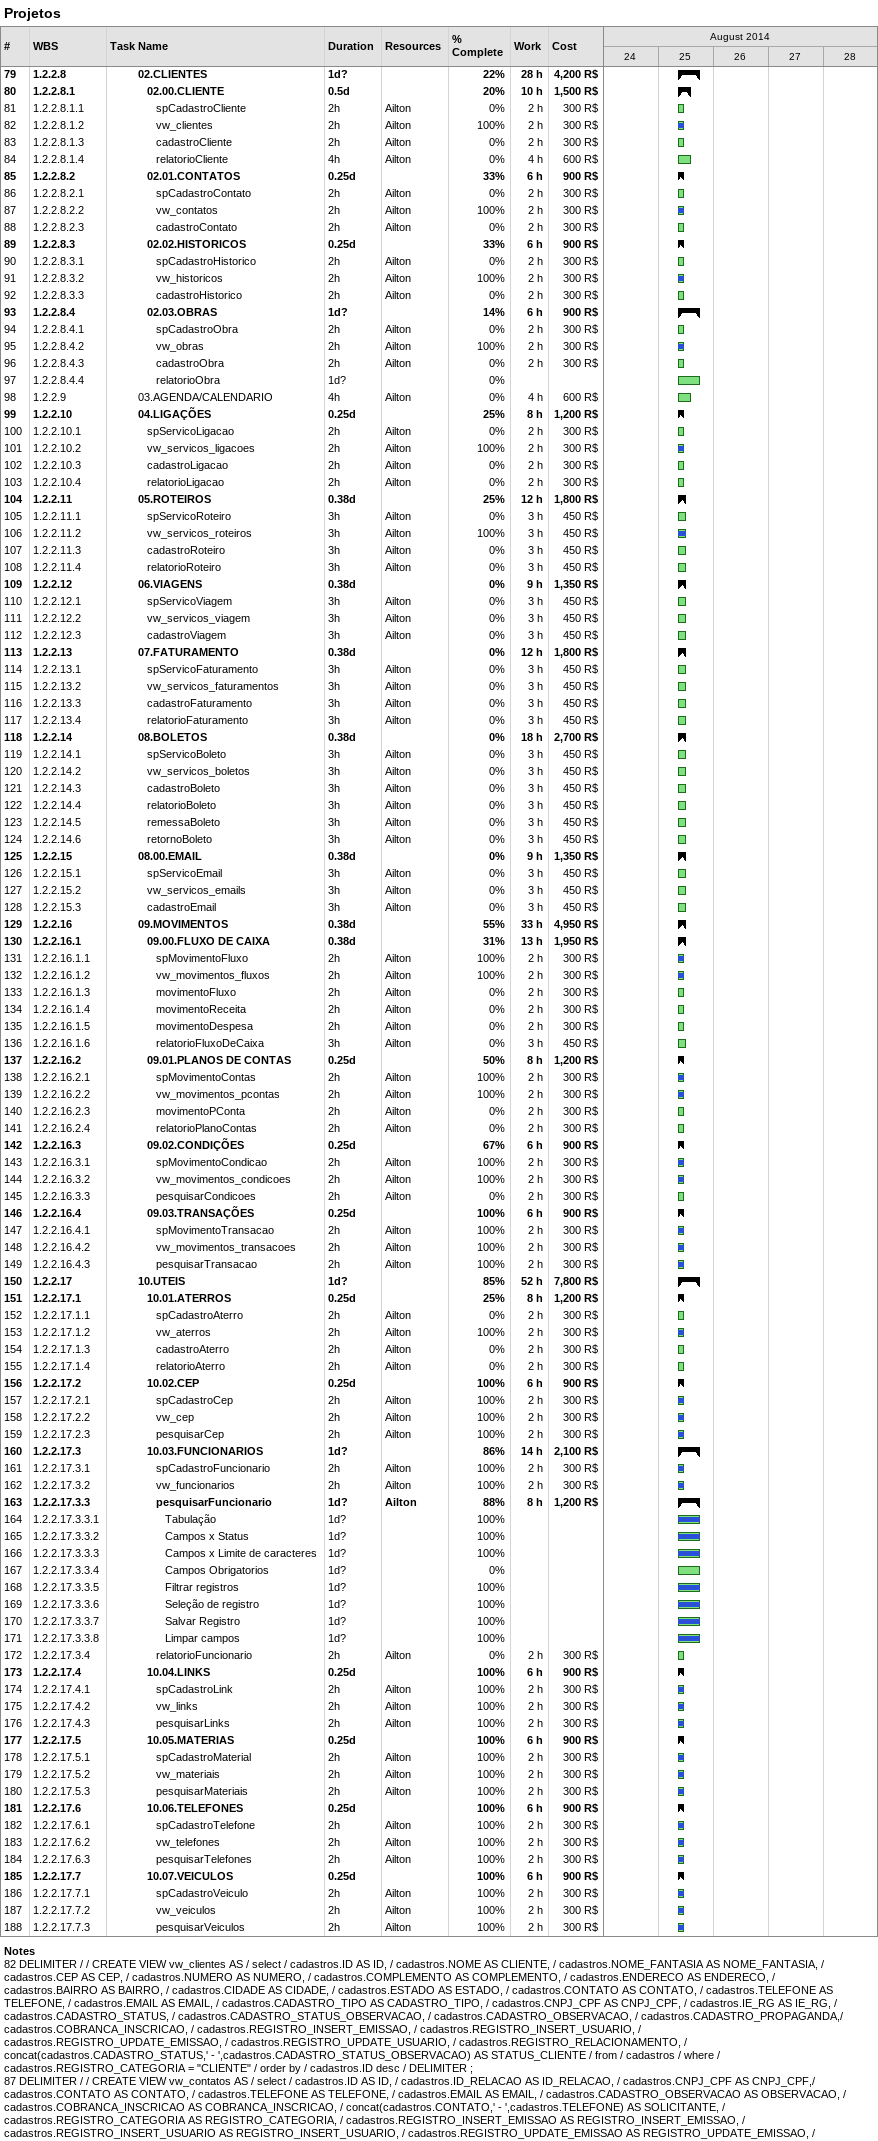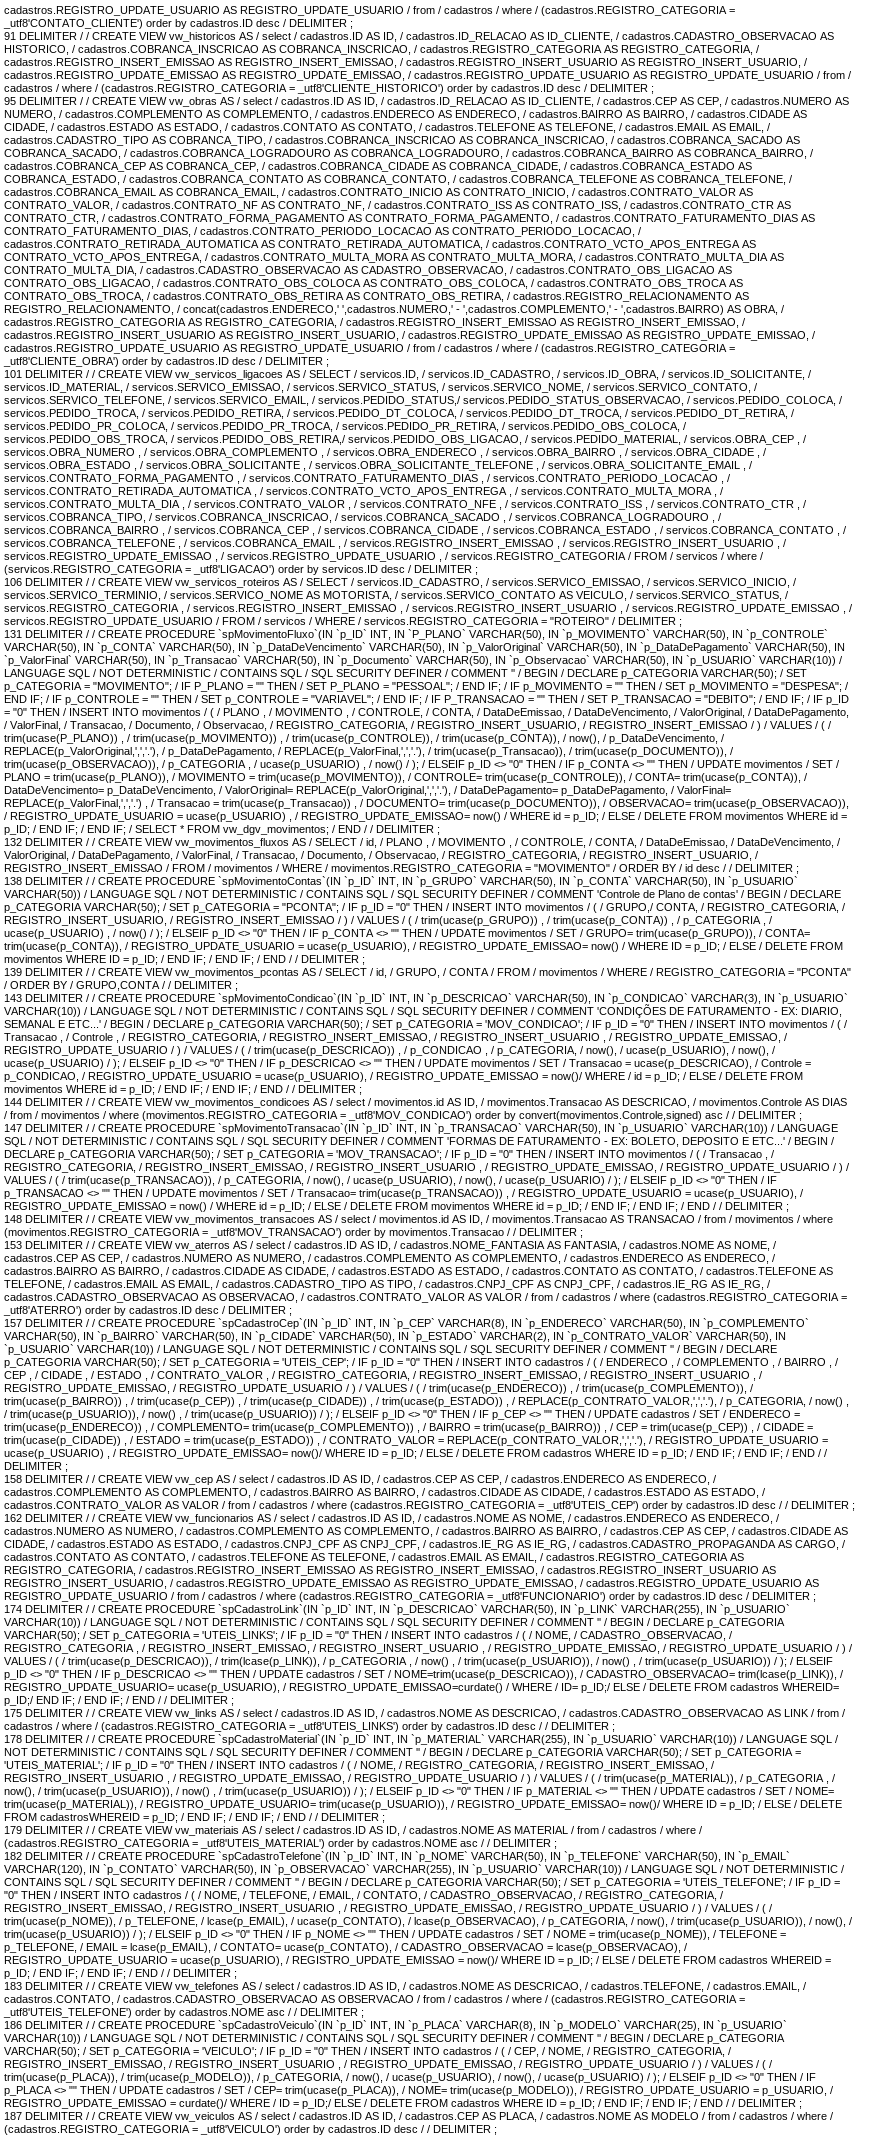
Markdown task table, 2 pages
Projetos

| ID | WBS | Task | Duration | Start | Finish | Resources | % complete | Work (h) | Cost (R$) |
|---|---|---|---|---|---|---|---|---|---|
| 79 | 1.2.2.8 | **02.CLIENTES** | 1d? | 2014-08-25 | 2014-08-25 |  | 22 | 28 | 4200 |
| 80 | 1.2.2.8.1 | **02.00.CLIENTE** | 0.5d | 2014-08-25 | 2014-08-25 |  | 20 | 10 | 1500 |
| 81 | 1.2.2.8.1.1 | spCadastroCliente | 2h | 2014-08-25 | 2014-08-25 | Ailton | 0 | 2 | 300 |
| 82 | 1.2.2.8.1.2 | vw_clientes | 2h | 2014-08-25 | 2014-08-25 | Ailton | 100 | 2 | 300 |
| 83 | 1.2.2.8.1.3 | cadastroCliente | 2h | 2014-08-25 | 2014-08-25 | Ailton | 0 | 2 | 300 |
| 84 | 1.2.2.8.1.4 | relatorioCliente | 4h | 2014-08-25 | 2014-08-25 | Ailton | 0 | 4 | 600 |
| 85 | 1.2.2.8.2 | **02.01.CONTATOS** | 0.25d | 2014-08-25 | 2014-08-25 |  | 33 | 6 | 900 |
| 86 | 1.2.2.8.2.1 | spCadastroContato | 2h | 2014-08-25 | 2014-08-25 | Ailton | 0 | 2 | 300 |
| 87 | 1.2.2.8.2.2 | vw_contatos | 2h | 2014-08-25 | 2014-08-25 | Ailton | 100 | 2 | 300 |
| 88 | 1.2.2.8.2.3 | cadastroContato | 2h | 2014-08-25 | 2014-08-25 | Ailton | 0 | 2 | 300 |
| 89 | 1.2.2.8.3 | **02.02.HISTORICOS** | 0.25d | 2014-08-25 | 2014-08-25 |  | 33 | 6 | 900 |
| 90 | 1.2.2.8.3.1 | spCadastroHistorico | 2h | 2014-08-25 | 2014-08-25 | Ailton | 0 | 2 | 300 |
| 91 | 1.2.2.8.3.2 | vw_historicos | 2h | 2014-08-25 | 2014-08-25 | Ailton | 100 | 2 | 300 |
| 92 | 1.2.2.8.3.3 | cadastroHistorico | 2h | 2014-08-25 | 2014-08-25 | Ailton | 0 | 2 | 300 |
| 93 | 1.2.2.8.4 | **02.03.OBRAS** | 1d? | 2014-08-25 | 2014-08-25 |  | 14 | 6 | 900 |
| 94 | 1.2.2.8.4.1 | spCadastroObra | 2h | 2014-08-25 | 2014-08-25 | Ailton | 0 | 2 | 300 |
| 95 | 1.2.2.8.4.2 | vw_obras | 2h | 2014-08-25 | 2014-08-25 | Ailton | 100 | 2 | 300 |
| 96 | 1.2.2.8.4.3 | cadastroObra | 2h | 2014-08-25 | 2014-08-25 | Ailton | 0 | 2 | 300 |
| 97 | 1.2.2.8.4.4 | relatorioObra | 1d? | 2014-08-25 | 2014-08-25 |  | 0 |  |  |
| 98 | 1.2.2.9 | 03.AGENDA/CALENDARIO | 4h | 2014-08-25 | 2014-08-25 | Ailton | 0 | 4 | 600 |
| 99 | 1.2.2.10 | **04.LIGAÇÕES** | 0.25d | 2014-08-25 | 2014-08-25 |  | 25 | 8 | 1200 |
| 100 | 1.2.2.10.1 | spServicoLigacao | 2h | 2014-08-25 | 2014-08-25 | Ailton | 0 | 2 | 300 |
| 101 | 1.2.2.10.2 | vw_servicos_ligacoes | 2h | 2014-08-25 | 2014-08-25 | Ailton | 100 | 2 | 300 |
| 102 | 1.2.2.10.3 | cadastroLigacao | 2h | 2014-08-25 | 2014-08-25 | Ailton | 0 | 2 | 300 |
| 103 | 1.2.2.10.4 | relatorioLigacao | 2h | 2014-08-25 | 2014-08-25 | Ailton | 0 | 2 | 300 |
| 104 | 1.2.2.11 | **05.ROTEIROS** | 0.38d | 2014-08-25 | 2014-08-25 |  | 25 | 12 | 1800 |
| 105 | 1.2.2.11.1 | spServicoRoteiro | 3h | 2014-08-25 | 2014-08-25 | Ailton | 0 | 3 | 450 |
| 106 | 1.2.2.11.2 | vw_servicos_roteiros | 3h | 2014-08-25 | 2014-08-25 | Ailton | 100 | 3 | 450 |
| 107 | 1.2.2.11.3 | cadastroRoteiro | 3h | 2014-08-25 | 2014-08-25 | Ailton | 0 | 3 | 450 |
| 108 | 1.2.2.11.4 | relatorioRoteiro | 3h | 2014-08-25 | 2014-08-25 | Ailton | 0 | 3 | 450 |
| 109 | 1.2.2.12 | **06.VIAGENS** | 0.38d | 2014-08-25 | 2014-08-25 |  | 0 | 9 | 1350 |
| 110 | 1.2.2.12.1 | spServicoViagem | 3h | 2014-08-25 | 2014-08-25 | Ailton | 0 | 3 | 450 |
| 111 | 1.2.2.12.2 | vw_servicos_viagem | 3h | 2014-08-25 | 2014-08-25 | Ailton | 0 | 3 | 450 |
| 112 | 1.2.2.12.3 | cadastroViagem | 3h | 2014-08-25 | 2014-08-25 | Ailton | 0 | 3 | 450 |
| 113 | 1.2.2.13 | **07.FATURAMENTO** | 0.38d | 2014-08-25 | 2014-08-25 |  | 0 | 12 | 1800 |
| 114 | 1.2.2.13.1 | spServicoFaturamento | 3h | 2014-08-25 | 2014-08-25 | Ailton | 0 | 3 | 450 |
| 115 | 1.2.2.13.2 | vw_servicos_faturamentos | 3h | 2014-08-25 | 2014-08-25 | Ailton | 0 | 3 | 450 |
| 116 | 1.2.2.13.3 | cadastroFaturamento | 3h | 2014-08-25 | 2014-08-25 | Ailton | 0 | 3 | 450 |
| 117 | 1.2.2.13.4 | relatorioFaturamento | 3h | 2014-08-25 | 2014-08-25 | Ailton | 0 | 3 | 450 |
| 118 | 1.2.2.14 | **08.BOLETOS** | 0.38d | 2014-08-25 | 2014-08-25 |  | 0 | 18 | 2700 |
| 119 | 1.2.2.14.1 | spServicoBoleto | 3h | 2014-08-25 | 2014-08-25 | Ailton | 0 | 3 | 450 |
| 120 | 1.2.2.14.2 | vw_servicos_boletos | 3h | 2014-08-25 | 2014-08-25 | Ailton | 0 | 3 | 450 |
| 121 | 1.2.2.14.3 | cadastroBoleto | 3h | 2014-08-25 | 2014-08-25 | Ailton | 0 | 3 | 450 |
| 122 | 1.2.2.14.4 | relatorioBoleto | 3h | 2014-08-25 | 2014-08-25 | Ailton | 0 | 3 | 450 |
| 123 | 1.2.2.14.5 | remessaBoleto | 3h | 2014-08-25 | 2014-08-25 | Ailton | 0 | 3 | 450 |
| 124 | 1.2.2.14.6 | retornoBoleto | 3h | 2014-08-25 | 2014-08-25 | Ailton | 0 | 3 | 450 |
| 125 | 1.2.2.15 | **08.00.EMAIL** | 0.38d | 2014-08-25 | 2014-08-25 |  | 0 | 9 | 1350 |
| 126 | 1.2.2.15.1 | spServicoEmail | 3h | 2014-08-25 | 2014-08-25 | Ailton | 0 | 3 | 450 |
| 127 | 1.2.2.15.2 | vw_servicos_emails | 3h | 2014-08-25 | 2014-08-25 | Ailton | 0 | 3 | 450 |
| 128 | 1.2.2.15.3 | cadastroEmail | 3h | 2014-08-25 | 2014-08-25 | Ailton | 0 | 3 | 450 |
| 129 | 1.2.2.16 | **09.MOVIMENTOS** | 0.38d | 2014-08-25 | 2014-08-25 |  | 55 | 33 | 4950 |
| 130 | 1.2.2.16.1 | **09.00.FLUXO DE CAIXA** | 0.38d | 2014-08-25 | 2014-08-25 |  | 31 | 13 | 1950 |
| 131 | 1.2.2.16.1.1 | spMovimentoFluxo | 2h | 2014-08-25 | 2014-08-25 | Ailton | 100 | 2 | 300 |
| 132 | 1.2.2.16.1.2 | vw_movimentos_fluxos | 2h | 2014-08-25 | 2014-08-25 | Ailton | 100 | 2 | 300 |
| 133 | 1.2.2.16.1.3 | movimentoFluxo | 2h | 2014-08-25 | 2014-08-25 | Ailton | 0 | 2 | 300 |
| 134 | 1.2.2.16.1.4 | movimentoReceita | 2h | 2014-08-25 | 2014-08-25 | Ailton | 0 | 2 | 300 |
| 135 | 1.2.2.16.1.5 | movimentoDespesa | 2h | 2014-08-25 | 2014-08-25 | Ailton | 0 | 2 | 300 |
| 136 | 1.2.2.16.1.6 | relatorioFluxoDeCaixa | 3h | 2014-08-25 | 2014-08-25 | Ailton | 0 | 3 | 450 |
| 137 | 1.2.2.16.2 | **09.01.PLANOS DE CONTAS** | 0.25d | 2014-08-25 | 2014-08-25 |  | 50 | 8 | 1200 |
| 138 | 1.2.2.16.2.1 | spMovimentoContas | 2h | 2014-08-25 | 2014-08-25 | Ailton | 100 | 2 | 300 |
| 139 | 1.2.2.16.2.2 | vw_movimentos_pcontas | 2h | 2014-08-25 | 2014-08-25 | Ailton | 100 | 2 | 300 |
| 140 | 1.2.2.16.2.3 | movimentoPConta | 2h | 2014-08-25 | 2014-08-25 | Ailton | 0 | 2 | 300 |
| 141 | 1.2.2.16.2.4 | relatorioPlanoContas | 2h | 2014-08-25 | 2014-08-25 | Ailton | 0 | 2 | 300 |
| 142 | 1.2.2.16.3 | **09.02.CONDIÇÕES** | 0.25d | 2014-08-25 | 2014-08-25 |  | 67 | 6 | 900 |
| 143 | 1.2.2.16.3.1 | spMovimentoCondicao | 2h | 2014-08-25 | 2014-08-25 | Ailton | 100 | 2 | 300 |
| 144 | 1.2.2.16.3.2 | vw_movimentos_condicoes | 2h | 2014-08-25 | 2014-08-25 | Ailton | 100 | 2 | 300 |
| 145 | 1.2.2.16.3.3 | pesquisarCondicoes | 2h | 2014-08-25 | 2014-08-25 | Ailton | 0 | 2 | 300 |
| 146 | 1.2.2.16.4 | **09.03.TRANSAÇÕES** | 0.25d | 2014-08-25 | 2014-08-25 |  | 100 | 6 | 900 |
| 147 | 1.2.2.16.4.1 | spMovimentoTransacao | 2h | 2014-08-25 | 2014-08-25 | Ailton | 100 | 2 | 300 |
| 148 | 1.2.2.16.4.2 | vw_movimentos_transacoes | 2h | 2014-08-25 | 2014-08-25 | Ailton | 100 | 2 | 300 |
| 149 | 1.2.2.16.4.3 | pesquisarTransacao | 2h | 2014-08-25 | 2014-08-25 | Ailton | 100 | 2 | 300 |
| 150 | 1.2.2.17 | **10.UTEIS** | 1d? | 2014-08-25 | 2014-08-25 |  | 85 | 52 | 7800 |
| 151 | 1.2.2.17.1 | **10.01.ATERROS** | 0.25d | 2014-08-25 | 2014-08-25 |  | 25 | 8 | 1200 |
| 152 | 1.2.2.17.1.1 | spCadastroAterro | 2h | 2014-08-25 | 2014-08-25 | Ailton | 0 | 2 | 300 |
| 153 | 1.2.2.17.1.2 | vw_aterros | 2h | 2014-08-25 | 2014-08-25 | Ailton | 100 | 2 | 300 |
| 154 | 1.2.2.17.1.3 | cadastroAterro | 2h | 2014-08-25 | 2014-08-25 | Ailton | 0 | 2 | 300 |
| 155 | 1.2.2.17.1.4 | relatorioAterro | 2h | 2014-08-25 | 2014-08-25 | Ailton | 0 | 2 | 300 |
| 156 | 1.2.2.17.2 | **10.02.CEP** | 0.25d | 2014-08-25 | 2014-08-25 |  | 100 | 6 | 900 |
| 157 | 1.2.2.17.2.1 | spCadastroCep | 2h | 2014-08-25 | 2014-08-25 | Ailton | 100 | 2 | 300 |
| 158 | 1.2.2.17.2.2 | vw_cep | 2h | 2014-08-25 | 2014-08-25 | Ailton | 100 | 2 | 300 |
| 159 | 1.2.2.17.2.3 | pesquisarCep | 2h | 2014-08-25 | 2014-08-25 | Ailton | 100 | 2 | 300 |
| 160 | 1.2.2.17.3 | **10.03.FUNCIONARIOS** | 1d? | 2014-08-25 | 2014-08-25 |  | 86 | 14 | 2100 |
| 161 | 1.2.2.17.3.1 | spCadastroFuncionario | 2h | 2014-08-25 | 2014-08-25 | Ailton | 100 | 2 | 300 |
| 162 | 1.2.2.17.3.2 | vw_funcionarios | 2h | 2014-08-25 | 2014-08-25 | Ailton | 100 | 2 | 300 |
| 163 | 1.2.2.17.3.3 | **pesquisarFuncionario** | 1d? | 2014-08-25 | 2014-08-25 | Ailton | 88 | 8 | 1200 |
| 164 | 1.2.2.17.3.3.1 | Tabulação | 1d? | 2014-08-25 | 2014-08-25 |  | 100 |  |  |
| 165 | 1.2.2.17.3.3.2 | Campos x Status | 1d? | 2014-08-25 | 2014-08-25 |  | 100 |  |  |
| 166 | 1.2.2.17.3.3.3 | Campos x Limite de caracteres | 1d? | 2014-08-25 | 2014-08-25 |  | 100 |  |  |
| 167 | 1.2.2.17.3.3.4 | Campos Obrigatorios | 1d? | 2014-08-25 | 2014-08-25 |  | 0 |  |  |
| 168 | 1.2.2.17.3.3.5 | Filtrar registros | 1d? | 2014-08-25 | 2014-08-25 |  | 100 |  |  |
| 169 | 1.2.2.17.3.3.6 | Seleção de registro | 1d? | 2014-08-25 | 2014-08-25 |  | 100 |  |  |
| 170 | 1.2.2.17.3.3.7 | Salvar Registro | 1d? | 2014-08-25 | 2014-08-25 |  | 100 |  |  |
| 171 | 1.2.2.17.3.3.8 | Limpar campos | 1d? | 2014-08-25 | 2014-08-25 |  | 100 |  |  |
| 172 | 1.2.2.17.3.4 | relatorioFuncionario | 2h | 2014-08-25 | 2014-08-25 | Ailton | 0 | 2 | 300 |
| 173 | 1.2.2.17.4 | **10.04.LINKS** | 0.25d | 2014-08-25 | 2014-08-25 |  | 100 | 6 | 900 |
| 174 | 1.2.2.17.4.1 | spCadastroLink | 2h | 2014-08-25 | 2014-08-25 | Ailton | 100 | 2 | 300 |
| 175 | 1.2.2.17.4.2 | vw_links | 2h | 2014-08-25 | 2014-08-25 | Ailton | 100 | 2 | 300 |
| 176 | 1.2.2.17.4.3 | pesquisarLinks | 2h | 2014-08-25 | 2014-08-25 | Ailton | 100 | 2 | 300 |
| 177 | 1.2.2.17.5 | **10.05.MATERIAS** | 0.25d | 2014-08-25 | 2014-08-25 |  | 100 | 6 | 900 |
| 178 | 1.2.2.17.5.1 | spCadastroMaterial | 2h | 2014-08-25 | 2014-08-25 | Ailton | 100 | 2 | 300 |
| 179 | 1.2.2.17.5.2 | vw_materiais | 2h | 2014-08-25 | 2014-08-25 | Ailton | 100 | 2 | 300 |
| 180 | 1.2.2.17.5.3 | pesquisarMateriais | 2h | 2014-08-25 | 2014-08-25 | Ailton | 100 | 2 | 300 |
| 181 | 1.2.2.17.6 | **10.06.TELEFONES** | 0.25d | 2014-08-25 | 2014-08-25 |  | 100 | 6 | 900 |
| 182 | 1.2.2.17.6.1 | spCadastroTelefone | 2h | 2014-08-25 | 2014-08-25 | Ailton | 100 | 2 | 300 |
| 183 | 1.2.2.17.6.2 | vw_telefones | 2h | 2014-08-25 | 2014-08-25 | Ailton | 100 | 2 | 300 |
| 184 | 1.2.2.17.6.3 | pesquisarTelefones | 2h | 2014-08-25 | 2014-08-25 | Ailton | 100 | 2 | 300 |
| 185 | 1.2.2.17.7 | **10.07.VEICULOS** | 0.25d | 2014-08-25 | 2014-08-25 |  | 100 | 6 | 900 |
| 186 | 1.2.2.17.7.1 | spCadastroVeiculo | 2h | 2014-08-25 | 2014-08-25 | Ailton | 100 | 2 | 300 |
| 187 | 1.2.2.17.7.2 | vw_veiculos | 2h | 2014-08-25 | 2014-08-25 | Ailton | 100 | 2 | 300 |
| 188 | 1.2.2.17.7.3 | pesquisarVeiculos | 2h | 2014-08-25 | 2014-08-25 | Ailton | 100 | 2 | 300 |

Notes
- 82: DELIMITER / / CREATE VIEW vw_clientes AS / select / cadastros.ID AS ID, / cadastros.NOME AS CLIENTE, / cadastros.NOME_FANTASIA AS NOME_FANTASIA, / cadastros.CEP AS CEP, / cadastros.NUMERO AS NUMERO, / cadastros.COMPLEMENTO AS COMPLEMENTO, / cadastros.ENDERECO AS ENDERECO, / cadastros.BAIRRO AS BAIRRO, / cadastros.CIDADE AS CIDADE, / cadastros.ESTADO AS ESTADO, / cadastros.CONTATO AS CONTATO, / cadastros.TELEFONE AS TELEFONE, / cadastros.EMAIL AS EMAIL, / cadastros.CADASTRO_TIPO AS CADASTRO_TIPO, / cadastros.CNPJ_CPF AS CNPJ_CPF, / cadastros.IE_RG AS IE_RG, / cadastros.CADASTRO_STATUS, / cadastros.CADASTRO_STATUS_OBSERVACAO, / cadastros.CADASTRO_OBSERVACAO, / cadastros.CADASTRO_PROPAGANDA,/ cadastros.COBRANCA_INSCRICAO, / cadastros.REGISTRO_INSERT_EMISSAO, / cadastros.REGISTRO_INSERT_USUARIO, / cadastros.REGISTRO_UPDATE_EMISSAO, / cadastros.REGISTRO_UPDATE_USUARIO, / cadastros.REGISTRO_RELACIONAMENTO, / concat(cadastros.CADASTRO_STATUS,' - ',cadastros.CADASTRO_STATUS_OBSERVACAO) AS STATUS_CLIENTE / from / cadastros / where / cadastros.REGISTRO_CATEGORIA = "CLIENTE" / order by / cadastros.ID desc / DELIMITER ;
- 87: DELIMITER / / CREATE VIEW vw_contatos AS / select / cadastros.ID AS ID, / cadastros.ID_RELACAO AS ID_RELACAO, / cadastros.CNPJ_CPF AS CNPJ_CPF,/ cadastros.CONTATO AS CONTATO, / cadastros.TELEFONE AS TELEFONE, / cadastros.EMAIL AS EMAIL, / cadastros.CADASTRO_OBSERVACAO AS OBSERVACAO, / cadastros.COBRANCA_INSCRICAO AS COBRANCA_INSCRICAO, / concat(cadastros.CONTATO,' - ',cadastros.TELEFONE) AS SOLICITANTE, / cadastros.REGISTRO_CATEGORIA AS REGISTRO_CATEGORIA, / cadastros.REGISTRO_INSERT_EMISSAO AS REGISTRO_INSERT_EMISSAO, / cadastros.REGISTRO_INSERT_USUARIO AS REGISTRO_INSERT_USUARIO, / cadastros.REGISTRO_UPDATE_EMISSAO AS REGISTRO_UPDATE_EMISSAO, / cadastros.REGISTRO_UPDATE_USUARIO AS REGISTRO_UPDATE_USUARIO / from / cadastros / where / (cadastros.REGISTRO_CATEGORIA = _utf8'CONTATO_CLIENTE') order by cadastros.ID desc / DELIMITER ;
- 91: DELIMITER / / CREATE VIEW vw_historicos AS / select / cadastros.ID AS ID, / cadastros.ID_RELACAO AS ID_CLIENTE, / cadastros.CADASTRO_OBSERVACAO AS HISTORICO, / cadastros.COBRANCA_INSCRICAO AS COBRANCA_INSCRICAO, / cadastros.REGISTRO_CATEGORIA AS REGISTRO_CATEGORIA, / cadastros.REGISTRO_INSERT_EMISSAO AS REGISTRO_INSERT_EMISSAO, / cadastros.REGISTRO_INSERT_USUARIO AS REGISTRO_INSERT_USUARIO, / cadastros.REGISTRO_UPDATE_EMISSAO AS REGISTRO_UPDATE_EMISSAO, / cadastros.REGISTRO_UPDATE_USUARIO AS REGISTRO_UPDATE_USUARIO / from / cadastros / where / (cadastros.REGISTRO_CATEGORIA = _utf8'CLIENTE_HISTORICO') order by cadastros.ID desc / DELIMITER ;
- 95: DELIMITER / / CREATE VIEW vw_obras AS / select / cadastros.ID AS ID, / cadastros.ID_RELACAO AS ID_CLIENTE, / cadastros.CEP AS CEP, / cadastros.NUMERO AS NUMERO, / cadastros.COMPLEMENTO AS COMPLEMENTO, / cadastros.ENDERECO AS ENDERECO, / cadastros.BAIRRO AS BAIRRO, / cadastros.CIDADE AS CIDADE, / cadastros.ESTADO AS ESTADO, / cadastros.CONTATO AS CONTATO, / cadastros.TELEFONE AS TELEFONE, / cadastros.EMAIL AS EMAIL, / cadastros.CADASTRO_TIPO AS COBRANCA_TIPO, / cadastros.COBRANCA_INSCRICAO AS COBRANCA_INSCRICAO, / cadastros.COBRANCA_SACADO AS COBRANCA_SACADO, / cadastros.COBRANCA_LOGRADOURO AS COBRANCA_LOGRADOURO, / cadastros.COBRANCA_BAIRRO AS COBRANCA_BAIRRO, / cadastros.COBRANCA_CEP AS COBRANCA_CEP, / cadastros.COBRANCA_CIDADE AS COBRANCA_CIDADE, / cadastros.COBRANCA_ESTADO AS COBRANCA_ESTADO, / cadastros.COBRANCA_CONTATO AS COBRANCA_CONTATO, / cadastros.COBRANCA_TELEFONE AS COBRANCA_TELEFONE, / cadastros.COBRANCA_EMAIL AS COBRANCA_EMAIL, / cadastros.CONTRATO_INICIO AS CONTRATO_INICIO, / cadastros.CONTRATO_VALOR AS CONTRATO_VALOR, / cadastros.CONTRATO_NF AS CONTRATO_NF, / cadastros.CONTRATO_ISS AS CONTRATO_ISS, / cadastros.CONTRATO_CTR AS CONTRATO_CTR, / cadastros.CONTRATO_FORMA_PAGAMENTO AS CONTRATO_FORMA_PAGAMENTO, / cadastros.CONTRATO_FATURAMENTO_DIAS AS CONTRATO_FATURAMENTO_DIAS, / cadastros.CONTRATO_PERIODO_LOCACAO AS CONTRATO_PERIODO_LOCACAO, / cadastros.CONTRATO_RETIRADA_AUTOMATICA AS CONTRATO_RETIRADA_AUTOMATICA, / cadastros.CONTRATO_VCTO_APOS_ENTREGA AS CONTRATO_VCTO_APOS_ENTREGA, / cadastros.CONTRATO_MULTA_MORA AS CONTRATO_MULTA_MORA, / cadastros.CONTRATO_MULTA_DIA AS CONTRATO_MULTA_DIA, / cadastros.CADASTRO_OBSERVACAO AS CADASTRO_OBSERVACAO, / cadastros.CONTRATO_OBS_LIGACAO AS CONTRATO_OBS_LIGACAO, / cadastros.CONTRATO_OBS_COLOCA AS CONTRATO_OBS_COLOCA, / cadastros.CONTRATO_OBS_TROCA AS CONTRATO_OBS_TROCA, / cadastros.CONTRATO_OBS_RETIRA AS CONTRATO_OBS_RETIRA, / cadastros.REGISTRO_RELACIONAMENTO AS REGISTRO_RELACIONAMENTO, / concat(cadastros.ENDERECO,' ',cadastros.NUMERO,' - ',cadastros.COMPLEMENTO,' - ',cadastros.BAIRRO) AS OBRA, / cadastros.REGISTRO_CATEGORIA AS REGISTRO_CATEGORIA, / cadastros.REGISTRO_INSERT_EMISSAO AS REGISTRO_INSERT_EMISSAO, / cadastros.REGISTRO_INSERT_USUARIO AS REGISTRO_INSERT_USUARIO, / cadastros.REGISTRO_UPDATE_EMISSAO AS REGISTRO_UPDATE_EMISSAO, / cadastros.REGISTRO_UPDATE_USUARIO AS REGISTRO_UPDATE_USUARIO / from / cadastros / where / (cadastros.REGISTRO_CATEGORIA = _utf8'CLIENTE_OBRA') order by cadastros.ID desc / DELIMITER ;
- 101: DELIMITER / / CREATE VIEW vw_servicos_ligacoes AS / SELECT / servicos.ID, / servicos.ID_CADASTRO, / servicos.ID_OBRA, / servicos.ID_SOLICITANTE, / servicos.ID_MATERIAL, / servicos.SERVICO_EMISSAO, / servicos.SERVICO_STATUS, / servicos.SERVICO_NOME, / servicos.SERVICO_CONTATO, / servicos.SERVICO_TELEFONE, / servicos.SERVICO_EMAIL, / servicos.PEDIDO_STATUS,/ servicos.PEDIDO_STATUS_OBSERVACAO, / servicos.PEDIDO_COLOCA, / servicos.PEDIDO_TROCA, / servicos.PEDIDO_RETIRA, / servicos.PEDIDO_DT_COLOCA, / servicos.PEDIDO_DT_TROCA, / servicos.PEDIDO_DT_RETIRA, / servicos.PEDIDO_PR_COLOCA, / servicos.PEDIDO_PR_TROCA, / servicos.PEDIDO_PR_RETIRA, / servicos.PEDIDO_OBS_COLOCA, / servicos.PEDIDO_OBS_TROCA, / servicos.PEDIDO_OBS_RETIRA,/ servicos.PEDIDO_OBS_LIGACAO, / servicos.PEDIDO_MATERIAL, / servicos.OBRA_CEP , / servicos.OBRA_NUMERO , / servicos.OBRA_COMPLEMENTO , / servicos.OBRA_ENDERECO , / servicos.OBRA_BAIRRO , / servicos.OBRA_CIDADE , / servicos.OBRA_ESTADO , / servicos.OBRA_SOLICITANTE , / servicos.OBRA_SOLICITANTE_TELEFONE , / servicos.OBRA_SOLICITANTE_EMAIL , / servicos.CONTRATO_FORMA_PAGAMENTO , / servicos.CONTRATO_FATURAMENTO_DIAS , / servicos.CONTRATO_PERIODO_LOCACAO , / servicos.CONTRATO_RETIRADA_AUTOMATICA , / servicos.CONTRATO_VCTO_APOS_ENTREGA , / servicos.CONTRATO_MULTA_MORA , / servicos.CONTRATO_MULTA_DIA , / servicos.CONTRATO_VALOR , / servicos.CONTRATO_NFE , / servicos.CONTRATO_ISS , / servicos.CONTRATO_CTR , / servicos.COBRANCA_TIPO, / servicos.COBRANCA_INSCRICAO, / servicos.COBRANCA_SACADO , / servicos.COBRANCA_LOGRADOURO , / servicos.COBRANCA_BAIRRO , / servicos.COBRANCA_CEP , / servicos.COBRANCA_CIDADE , / servicos.COBRANCA_ESTADO , / servicos.COBRANCA_CONTATO , / servicos.COBRANCA_TELEFONE , / servicos.COBRANCA_EMAIL , / servicos.REGISTRO_INSERT_EMISSAO , / servicos.REGISTRO_INSERT_USUARIO , / servicos.REGISTRO_UPDATE_EMISSAO , / servicos.REGISTRO_UPDATE_USUARIO , / servicos.REGISTRO_CATEGORIA / FROM / servicos / where / (servicos.REGISTRO_CATEGORIA = _utf8'LIGACAO') order by servicos.ID desc / DELIMITER ;
- 106: DELIMITER / / CREATE VIEW vw_servicos_roteiros AS / SELECT / servicos.ID_CADASTRO, / servicos.SERVICO_EMISSAO, / servicos.SERVICO_INICIO, / servicos.SERVICO_TERMINIO, / servicos.SERVICO_NOME AS MOTORISTA, / servicos.SERVICO_CONTATO AS VEICULO, / servicos.SERVICO_STATUS, / servicos.REGISTRO_CATEGORIA , / servicos.REGISTRO_INSERT_EMISSAO , / servicos.REGISTRO_INSERT_USUARIO , / servicos.REGISTRO_UPDATE_EMISSAO , / servicos.REGISTRO_UPDATE_USUARIO / FROM / servicos / WHERE / servicos.REGISTRO_CATEGORIA = "ROTEIRO" / DELIMITER ;
- 131: DELIMITER / / CREATE PROCEDURE `spMovimentoFluxo`(IN `p_ID` INT, IN `P_PLANO` VARCHAR(50), IN `p_MOVIMENTO` VARCHAR(50), IN `p_CONTROLE` VARCHAR(50), IN `p_CONTA` VARCHAR(50), IN `p_DataDeVencimento` VARCHAR(50), IN `p_ValorOriginal` VARCHAR(50), IN `p_DataDePagamento` VARCHAR(50), IN `p_ValorFinal` VARCHAR(50), IN `p_Transacao` VARCHAR(50), IN `p_Documento` VARCHAR(50), IN `p_Observacao` VARCHAR(50), IN `p_USUARIO` VARCHAR(10)) / LANGUAGE SQL / NOT DETERMINISTIC / CONTAINS SQL / SQL SECURITY DEFINER / COMMENT '' / BEGIN / DECLARE p_CATEGORIA VARCHAR(50); / SET p_CATEGORIA = "MOVIMENTO"; / IF P_PLANO = "" THEN / SET P_PLANO = "PESSOAL"; / END IF; / IF p_MOVIMENTO = "" THEN / SET p_MOVIMENTO = "DESPESA"; / END IF; / IF p_CONTROLE = "" THEN / SET p_CONTROLE = "VARIAVEL"; / END IF; / IF P_TRANSACAO = "" THEN / SET P_TRANSACAO = "DEBITO"; / END IF; / IF p_ID = "0" THEN / INSERT INTO movimentos / ( / PLANO , / MOVIMENTO , / CONTROLE, / CONTA, / DataDeEmissao, / DataDeVencimento, / ValorOriginal, / DataDePagamento, / ValorFinal, / Transacao, / Documento, / Observacao, / REGISTRO_CATEGORIA, / REGISTRO_INSERT_USUARIO, / REGISTRO_INSERT_EMISSAO / ) / VALUES / ( / trim(ucase(P_PLANO)) , / trim(ucase(p_MOVIMENTO)) , / trim(ucase(p_CONTROLE)), / trim(ucase(p_CONTA)), / now(), / p_DataDeVencimento, / REPLACE(p_ValorOriginal,',','.'), / p_DataDePagamento, / REPLACE(p_ValorFinal,',','.'), / trim(ucase(p_Transacao)), / trim(ucase(p_DOCUMENTO)), / trim(ucase(p_OBSERVACAO)), / p_CATEGORIA , / ucase(p_USUARIO) , / now() / ); / ELSEIF p_ID <> "0" THEN / IF p_CONTA <> "" THEN / UPDATE movimentos / SET / PLANO = trim(ucase(p_PLANO)), / MOVIMENTO = trim(ucase(p_MOVIMENTO)), / CONTROLE= trim(ucase(p_CONTROLE)), / CONTA= trim(ucase(p_CONTA)), / DataDeVencimento= p_DataDeVencimento, / ValorOriginal= REPLACE(p_ValorOriginal,',','.'), / DataDePagamento= p_DataDePagamento, / ValorFinal= REPLACE(p_ValorFinal,',','.') , / Transacao = trim(ucase(p_Transacao)) , / DOCUMENTO= trim(ucase(p_DOCUMENTO)), / OBSERVACAO= trim(ucase(p_OBSERVACAO)), / REGISTRO_UPDATE_USUARIO = ucase(p_USUARIO) , / REGISTRO_UPDATE_EMISSAO= now() / WHERE id = p_ID; / ELSE / DELETE FROM movimentos WHERE id = p_ID; / END IF; / END IF; / SELECT * FROM vw_dgv_movimentos; / END / / DELIMITER ;
- 132: DELIMITER / / CREATE VIEW vw_movimentos_fluxos AS / SELECT / id, / PLANO , / MOVIMENTO , / CONTROLE, / CONTA, / DataDeEmissao, / DataDeVencimento, / ValorOriginal, / DataDePagamento, / ValorFinal, / Transacao, / Documento, / Observacao, / REGISTRO_CATEGORIA, / REGISTRO_INSERT_USUARIO, / REGISTRO_INSERT_EMISSAO / FROM / movimentos / WHERE / movimentos.REGISTRO_CATEGORIA = "MOVIMENTO" / ORDER BY / id desc / / DELIMITER ;
- 138: DELIMITER / / CREATE PROCEDURE `spMovimentoContas`(IN `p_ID` INT, IN `p_GRUPO` VARCHAR(50), IN `p_CONTA` VARCHAR(50), IN `p_USUARIO` VARCHAR(50)) / LANGUAGE SQL / NOT DETERMINISTIC / CONTAINS SQL / SQL SECURITY DEFINER / COMMENT 'Controle de Plano de contas' / BEGIN / DECLARE p_CATEGORIA VARCHAR(50); / SET p_CATEGORIA = "PCONTA"; / IF p_ID = "0" THEN / INSERT INTO movimentos / ( / GRUPO,/ CONTA, / REGISTRO_CATEGORIA, / REGISTRO_INSERT_USUARIO, / REGISTRO_INSERT_EMISSAO / ) / VALUES / ( / trim(ucase(p_GRUPO)) , / trim(ucase(p_CONTA)) , / p_CATEGORIA , / ucase(p_USUARIO) , / now() / ); / ELSEIF p_ID <> "0" THEN / IF p_CONTA <> "" THEN / UPDATE movimentos / SET / GRUPO= trim(ucase(p_GRUPO)), / CONTA= trim(ucase(p_CONTA)), / REGISTRO_UPDATE_USUARIO = ucase(p_USUARIO), / REGISTRO_UPDATE_EMISSAO= now() / WHERE ID = p_ID; / ELSE / DELETE FROM movimentos WHERE ID = p_ID; / END IF; / END IF; / END / / DELIMITER ;
- 139: DELIMITER / / CREATE VIEW vw_movimentos_pcontas AS / SELECT / id, / GRUPO, / CONTA / FROM / movimentos / WHERE / REGISTRO_CATEGORIA = "PCONTA" / ORDER BY / GRUPO,CONTA / / DELIMITER ;
- 143: DELIMITER / / CREATE PROCEDURE `spMovimentoCondicao`(IN `p_ID` INT, IN `p_DESCRICAO` VARCHAR(50), IN `p_CONDICAO` VARCHAR(3), IN `p_USUARIO` VARCHAR(10)) / LANGUAGE SQL / NOT DETERMINISTIC / CONTAINS SQL / SQL SECURITY DEFINER / COMMENT 'CONDIÇÕES DE FATURAMENTO - EX: DIARIO, SEMANAL E ETC...' / BEGIN / DECLARE p_CATEGORIA VARCHAR(50); / SET p_CATEGORIA = 'MOV_CONDICAO'; / IF p_ID = "0" THEN / INSERT INTO movimentos / ( / Transacao , / Controle , / REGISTRO_CATEGORIA, / REGISTRO_INSERT_EMISSAO, / REGISTRO_INSERT_USUARIO , / REGISTRO_UPDATE_EMISSAO, / REGISTRO_UPDATE_USUARIO / ) / VALUES / ( / trim(ucase(p_DESCRICAO)) , / p_CONDICAO , / p_CATEGORIA, / now(), / ucase(p_USUARIO), / now(), / ucase(p_USUARIO) / ); / ELSEIF p_ID <> "0" THEN / IF p_DESCRICAO <> "" THEN / UPDATE movimentos / SET / Transacao = ucase(p_DESCRICAO), / Controle = p_CONDICAO, / REGISTRO_UPDATE_USUARIO = ucase(p_USUARIO), / REGISTRO_UPDATE_EMISSAO = now()/ WHERE / id = p_ID; / ELSE / DELETE FROM movimentos WHERE id = p_ID; / END IF; / END IF; / END / / DELIMITER ;
- 144: DELIMITER / / CREATE VIEW vw_movimentos_condicoes AS / select / movimentos.id AS ID, / movimentos.Transacao AS DESCRICAO, / movimentos.Controle AS DIAS / from / movimentos / where (movimentos.REGISTRO_CATEGORIA = _utf8'MOV_CONDICAO') order by convert(movimentos.Controle,signed) asc / / DELIMITER ;
- 147: DELIMITER / / CREATE PROCEDURE `spMovimentoTransacao`(IN `p_ID` INT, IN `p_TRANSACAO` VARCHAR(50), IN `p_USUARIO` VARCHAR(10)) / LANGUAGE SQL / NOT DETERMINISTIC / CONTAINS SQL / SQL SECURITY DEFINER / COMMENT 'FORMAS DE FATURAMENTO - EX: BOLETO, DEPOSITO E ETC...' / BEGIN / DECLARE p_CATEGORIA VARCHAR(50); / SET p_CATEGORIA = 'MOV_TRANSACAO'; / IF p_ID = "0" THEN / INSERT INTO movimentos / ( / Transacao , / REGISTRO_CATEGORIA, / REGISTRO_INSERT_EMISSAO, / REGISTRO_INSERT_USUARIO , / REGISTRO_UPDATE_EMISSAO, / REGISTRO_UPDATE_USUARIO / ) / VALUES / ( / trim(ucase(p_TRANSACAO)), / p_CATEGORIA, / now(), / ucase(p_USUARIO), / now(), / ucase(p_USUARIO) / ); / ELSEIF p_ID <> "0" THEN / IF p_TRANSACAO <> "" THEN / UPDATE movimentos / SET / Transacao= trim(ucase(p_TRANSACAO)) , / REGISTRO_UPDATE_USUARIO = ucase(p_USUARIO), / REGISTRO_UPDATE_EMISSAO = now() / WHERE id = p_ID; / ELSE / DELETE FROM movimentos WHERE id = p_ID; / END IF; / END IF; / END / / DELIMITER ;
- 148: DELIMITER / / CREATE VIEW vw_movimentos_transacoes AS / select / movimentos.id AS ID, / movimentos.Transacao AS TRANSACAO / from / movimentos / where (movimentos.REGISTRO_CATEGORIA = _utf8'MOV_TRANSACAO') order by movimentos.Transacao / / DELIMITER ;
- 153: DELIMITER / / CREATE VIEW vw_aterros AS / select / cadastros.ID AS ID, / cadastros.NOME_FANTASIA AS FANTASIA, / cadastros.NOME AS NOME, / cadastros.CEP AS CEP, / cadastros.NUMERO AS NUMERO, / cadastros.COMPLEMENTO AS COMPLEMENTO, / cadastros.ENDERECO AS ENDERECO, / cadastros.BAIRRO AS BAIRRO, / cadastros.CIDADE AS CIDADE, / cadastros.ESTADO AS ESTADO, / cadastros.CONTATO AS CONTATO, / cadastros.TELEFONE AS TELEFONE, / cadastros.EMAIL AS EMAIL, / cadastros.CADASTRO_TIPO AS TIPO, / cadastros.CNPJ_CPF AS CNPJ_CPF, / cadastros.IE_RG AS IE_RG, / cadastros.CADASTRO_OBSERVACAO AS OBSERVACAO, / cadastros.CONTRATO_VALOR AS VALOR / from / cadastros / where (cadastros.REGISTRO_CATEGORIA = _utf8'ATERRO') order by cadastros.ID desc / DELIMITER ;
- 157: DELIMITER / / CREATE PROCEDURE `spCadastroCep`(IN `p_ID` INT, IN `p_CEP` VARCHAR(8), IN `p_ENDERECO` VARCHAR(50), IN `p_COMPLEMENTO` VARCHAR(50), IN `p_BAIRRO` VARCHAR(50), IN `p_CIDADE` VARCHAR(50), IN `p_ESTADO` VARCHAR(2), IN `p_CONTRATO_VALOR` VARCHAR(50), IN `p_USUARIO` VARCHAR(10)) / LANGUAGE SQL / NOT DETERMINISTIC / CONTAINS SQL / SQL SECURITY DEFINER / COMMENT '' / BEGIN / DECLARE p_CATEGORIA VARCHAR(50); / SET p_CATEGORIA = 'UTEIS_CEP'; / IF p_ID = "0" THEN / INSERT INTO cadastros / ( / ENDERECO , / COMPLEMENTO , / BAIRRO , / CEP , / CIDADE , / ESTADO , / CONTRATO_VALOR , / REGISTRO_CATEGORIA, / REGISTRO_INSERT_EMISSAO, / REGISTRO_INSERT_USUARIO , / REGISTRO_UPDATE_EMISSAO, / REGISTRO_UPDATE_USUARIO / ) / VALUES / ( / trim(ucase(p_ENDERECO)) , / trim(ucase(p_COMPLEMENTO)), / trim(ucase(p_BAIRRO)) , / trim(ucase(p_CEP)) , / trim(ucase(p_CIDADE)) , / trim(ucase(p_ESTADO)) , / REPLACE(p_CONTRATO_VALOR,',','.'), / p_CATEGORIA, / now() , / trim(ucase(p_USUARIO)), / now() , / trim(ucase(p_USUARIO)) / ); / ELSEIF p_ID <> "0" THEN / IF p_CEP <> "" THEN / UPDATE cadastros / SET / ENDERECO = trim(ucase(p_ENDERECO)) , / COMPLEMENTO= trim(ucase(p_COMPLEMENTO)) , / BAIRRO = trim(ucase(p_BAIRRO)) , / CEP = trim(ucase(p_CEP)) , / CIDADE = trim(ucase(p_CIDADE)) , / ESTADO = trim(ucase(p_ESTADO)) , / CONTRATO_VALOR = REPLACE(p_CONTRATO_VALOR,',','.'), / REGISTRO_UPDATE_USUARIO = ucase(p_USUARIO) , / REGISTRO_UPDATE_EMISSAO= now()/ WHERE ID = p_ID; / ELSE / DELETE FROM cadastros WHERE ID = p_ID; / END IF; / END IF; / END / / DELIMITER ;
- 158: DELIMITER / / CREATE VIEW vw_cep AS / select / cadastros.ID AS ID, / cadastros.CEP AS CEP, / cadastros.ENDERECO AS ENDERECO, / cadastros.COMPLEMENTO AS COMPLEMENTO, / cadastros.BAIRRO AS BAIRRO, / cadastros.CIDADE AS CIDADE, / cadastros.ESTADO AS ESTADO, / cadastros.CONTRATO_VALOR AS VALOR / from / cadastros / where (cadastros.REGISTRO_CATEGORIA = _utf8'UTEIS_CEP') order by cadastros.ID desc / / DELIMITER ;
- 162: DELIMITER / / CREATE VIEW vw_funcionarios AS / select / cadastros.ID AS ID, / cadastros.NOME AS NOME, / cadastros.ENDERECO AS ENDERECO, / cadastros.NUMERO AS NUMERO, / cadastros.COMPLEMENTO AS COMPLEMENTO, / cadastros.BAIRRO AS BAIRRO, / cadastros.CEP AS CEP, / cadastros.CIDADE AS CIDADE, / cadastros.ESTADO AS ESTADO, / cadastros.CNPJ_CPF AS CNPJ_CPF, / cadastros.IE_RG AS IE_RG, / cadastros.CADASTRO_PROPAGANDA AS CARGO, / cadastros.CONTATO AS CONTATO, / cadastros.TELEFONE AS TELEFONE, / cadastros.EMAIL AS EMAIL, / cadastros.REGISTRO_CATEGORIA AS REGISTRO_CATEGORIA, / cadastros.REGISTRO_INSERT_EMISSAO AS REGISTRO_INSERT_EMISSAO, / cadastros.REGISTRO_INSERT_USUARIO AS REGISTRO_INSERT_USUARIO, / cadastros.REGISTRO_UPDATE_EMISSAO AS REGISTRO_UPDATE_EMISSAO, / cadastros.REGISTRO_UPDATE_USUARIO AS REGISTRO_UPDATE_USUARIO / from / cadastros / where (cadastros.REGISTRO_CATEGORIA = _utf8'FUNCIONARIO') order by cadastros.ID desc / DELIMITER ;
- 174: DELIMITER / / CREATE PROCEDURE `spCadastroLink`(IN `p_ID` INT, IN `p_DESCRICAO` VARCHAR(50), IN `p_LINK` VARCHAR(255), IN `p_USUARIO` VARCHAR(10)) / LANGUAGE SQL / NOT DETERMINISTIC / CONTAINS SQL / SQL SECURITY DEFINER / COMMENT '' / BEGIN / DECLARE p_CATEGORIA VARCHAR(50); / SET p_CATEGORIA = 'UTEIS_LINKS'; / IF p_ID = "0" THEN / INSERT INTO cadastros / ( / NOME, / CADASTRO_OBSERVACAO, / REGISTRO_CATEGORIA , / REGISTRO_INSERT_EMISSAO, / REGISTRO_INSERT_USUARIO , / REGISTRO_UPDATE_EMISSAO, / REGISTRO_UPDATE_USUARIO / ) / VALUES / ( / trim(ucase(p_DESCRICAO)), / trim(lcase(p_LINK)), / p_CATEGORIA , / now() , / trim(ucase(p_USUARIO)), / now() , / trim(ucase(p_USUARIO)) / ); / ELSEIF p_ID <> "0" THEN / IF p_DESCRICAO <> "" THEN / UPDATE cadastros / SET / NOME=trim(ucase(p_DESCRICAO)), / CADASTRO_OBSERVACAO= trim(lcase(p_LINK)), / REGISTRO_UPDATE_USUARIO= ucase(p_USUARIO), / REGISTRO_UPDATE_EMISSAO=curdate() / WHERE / ID= p_ID;/ ELSE / DELETE FROM cadastros WHEREID= p_ID;/ END IF; / END IF; / END / / DELIMITER ;
- 175: DELIMITER / / CREATE VIEW vw_links AS / select / cadastros.ID AS ID, / cadastros.NOME AS DESCRICAO, / cadastros.CADASTRO_OBSERVACAO AS LINK / from / cadastros / where / (cadastros.REGISTRO_CATEGORIA = _utf8'UTEIS_LINKS') order by cadastros.ID desc / / DELIMITER ;
- 178: DELIMITER / / CREATE PROCEDURE `spCadastroMaterial`(IN `p_ID` INT, IN `p_MATERIAL` VARCHAR(255), IN `p_USUARIO` VARCHAR(10)) / LANGUAGE SQL / NOT DETERMINISTIC / CONTAINS SQL / SQL SECURITY DEFINER / COMMENT '' / BEGIN / DECLARE p_CATEGORIA VARCHAR(50); / SET p_CATEGORIA = 'UTEIS_MATERIAL'; / IF p_ID = "0" THEN / INSERT INTO cadastros / ( / NOME, / REGISTRO_CATEGORIA, / REGISTRO_INSERT_EMISSAO, / REGISTRO_INSERT_USUARIO , / REGISTRO_UPDATE_EMISSAO, / REGISTRO_UPDATE_USUARIO / ) / VALUES / ( / trim(ucase(p_MATERIAL)), / p_CATEGORIA , / now(), / trim(ucase(p_USUARIO)), / now() , / trim(ucase(p_USUARIO)) / ); / ELSEIF p_ID <> "0" THEN / IF p_MATERIAL <> "" THEN / UPDATE cadastros / SET / NOME= trim(ucase(p_MATERIAL)), / REGISTRO_UPDATE_USUARIO= trim(ucase(p_USUARIO)), / REGISTRO_UPDATE_EMISSAO= now()/ WHERE ID = p_ID; / ELSE / DELETE FROM cadastrosWHEREID = p_ID; / END IF; / END IF; / END / / DELIMITER ;
- 179: DELIMITER / / CREATE VIEW vw_materiais AS / select / cadastros.ID AS ID, / cadastros.NOME AS MATERIAL / from / cadastros / where / (cadastros.REGISTRO_CATEGORIA = _utf8'UTEIS_MATERIAL') order by cadastros.NOME asc / / DELIMITER ;
- 182: DELIMITER / / CREATE PROCEDURE `spCadastroTelefone`(IN `p_ID` INT, IN `p_NOME` VARCHAR(50), IN `p_TELEFONE` VARCHAR(50), IN `p_EMAIL` VARCHAR(120), IN `p_CONTATO` VARCHAR(50), IN `p_OBSERVACAO` VARCHAR(255), IN `p_USUARIO` VARCHAR(10)) / LANGUAGE SQL / NOT DETERMINISTIC / CONTAINS SQL / SQL SECURITY DEFINER / COMMENT '' / BEGIN / DECLARE p_CATEGORIA VARCHAR(50); / SET p_CATEGORIA = 'UTEIS_TELEFONE'; / IF p_ID = "0" THEN / INSERT INTO cadastros / ( / NOME, / TELEFONE, / EMAIL, / CONTATO, / CADASTRO_OBSERVACAO, / REGISTRO_CATEGORIA, / REGISTRO_INSERT_EMISSAO, / REGISTRO_INSERT_USUARIO , / REGISTRO_UPDATE_EMISSAO, / REGISTRO_UPDATE_USUARIO / ) / VALUES / ( / trim(ucase(p_NOME)), / p_TELEFONE, / lcase(p_EMAIL), / ucase(p_CONTATO), / lcase(p_OBSERVACAO), / p_CATEGORIA, / now(), / trim(ucase(p_USUARIO)), / now(), / trim(ucase(p_USUARIO)) / ); / ELSEIF p_ID <> "0" THEN / IF p_NOME <> "" THEN / UPDATE cadastros / SET / NOME = trim(ucase(p_NOME)), / TELEFONE = p_TELEFONE, / EMAIL = lcase(p_EMAIL), / CONTATO= ucase(p_CONTATO), / CADASTRO_OBSERVACAO = lcase(p_OBSERVACAO), / REGISTRO_UPDATE_USUARIO = ucase(p_USUARIO), / REGISTRO_UPDATE_EMISSAO = now()/ WHERE ID = p_ID; / ELSE / DELETE FROM cadastros WHEREID = p_ID; / END IF; / END IF; / END / / DELIMITER ;
- 183: DELIMITER / / CREATE VIEW vw_telefones AS / select / cadastros.ID AS ID, / cadastros.NOME AS DESCRICAO, / cadastros.TELEFONE, / cadastros.EMAIL, / cadastros.CONTATO, / cadastros.CADASTRO_OBSERVACAO AS OBSERVACAO / from / cadastros / where / (cadastros.REGISTRO_CATEGORIA = _utf8'UTEIS_TELEFONE') order by cadastros.NOME asc / / DELIMITER ;
- 186: DELIMITER / / CREATE PROCEDURE `spCadastroVeiculo`(IN `p_ID` INT, IN `p_PLACA` VARCHAR(8), IN `p_MODELO` VARCHAR(25), IN `p_USUARIO` VARCHAR(10)) / LANGUAGE SQL / NOT DETERMINISTIC / CONTAINS SQL / SQL SECURITY DEFINER / COMMENT '' / BEGIN / DECLARE p_CATEGORIA VARCHAR(50); / SET p_CATEGORIA = 'VEICULO'; / IF p_ID = "0" THEN / INSERT INTO cadastros / ( / CEP, / NOME, / REGISTRO_CATEGORIA, / REGISTRO_INSERT_EMISSAO, / REGISTRO_INSERT_USUARIO , / REGISTRO_UPDATE_EMISSAO, / REGISTRO_UPDATE_USUARIO / ) / VALUES / ( / trim(ucase(p_PLACA)), / trim(ucase(p_MODELO)), / p_CATEGORIA, / now(), / ucase(p_USUARIO), / now(), / ucase(p_USUARIO) / ); / ELSEIF p_ID <> "0" THEN / IF p_PLACA <> "" THEN / UPDATE cadastros / SET / CEP= trim(ucase(p_PLACA)), / NOME= trim(ucase(p_MODELO)), / REGISTRO_UPDATE_USUARIO = p_USUARIO, / REGISTRO_UPDATE_EMISSAO = curdate()/ WHERE / ID = p_ID;/ ELSE / DELETE FROM cadastros WHERE ID = p_ID; / END IF; / END IF; / END / / DELIMITER ;
- 187: DELIMITER / / CREATE VIEW vw_veiculos AS / select / cadastros.ID AS ID, / cadastros.CEP AS PLACA, / cadastros.NOME AS MODELO / from / cadastros / where / (cadastros.REGISTRO_CATEGORIA = _utf8'VEICULO') order by cadastros.ID desc / / DELIMITER ;
